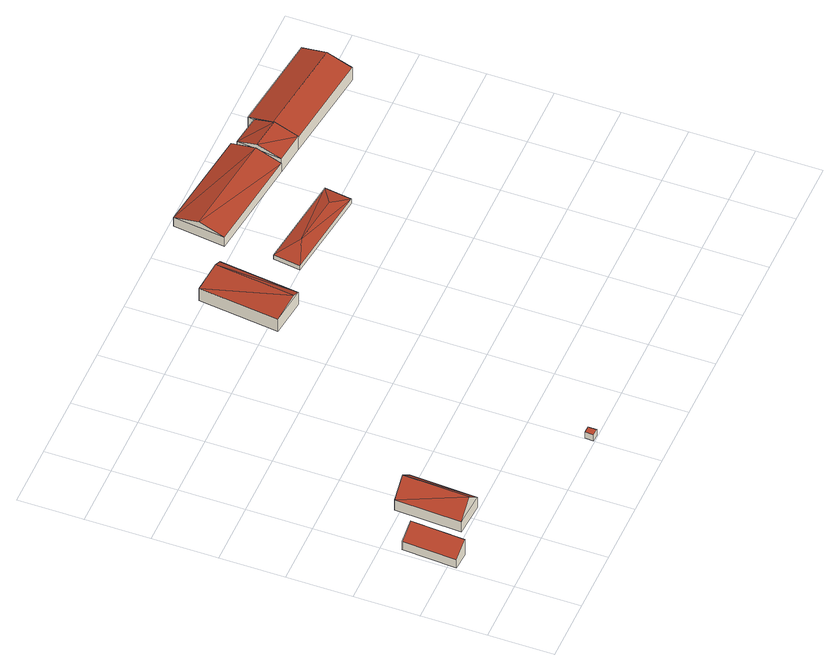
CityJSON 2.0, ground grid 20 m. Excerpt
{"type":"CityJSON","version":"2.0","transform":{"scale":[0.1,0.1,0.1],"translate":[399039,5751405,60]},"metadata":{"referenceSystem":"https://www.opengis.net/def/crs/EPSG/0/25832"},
"CityObjects":{
"building1":{"type":"Building","attributes":{"Gemeindeschluessel":"05515000","Geometrietyp2DReferenz":"3000","function":"31001_2460","roofType":"2100","measuredHeight":6.21},"geometry":[{"type":"Solid","lod":"2","boundaries":[[[[0,1,2,3]],[[4,5,1,0]],[[6,7,5,4]],[[3,2,7,6]],[[4,0,3,6]],[[1,5,7,2]]]],"semantics":{"surfaces":[{"type":"WallSurface"},{"type":"RoofSurface"},{"type":"GroundSurface"}],"values":[[0,0,0,0,1,2]]}}]},
"building2":{"type":"Building","attributes":{"Gemeindeschluessel":"05515000","Geometrietyp2DReferenz":"3000","function":"31001_1000","roofType":"3100","measuredHeight":9.11},"address":[{"country":"Germany","locality":"Münster","thoroughfareNumber":"88","thoroughfareName":"Niederort"}],"geometry":[{"type":"Solid","lod":"2","boundaries":[[[[8,9,10,11]],[[12,13,9,8]],[[14,15,13,12]],[[11,10,15,14]],[[8,16,12]],[[14,17,11]],[[17,16,8]],[[8,11,17]],[[14,12,16]],[[16,17,14]],[[9,13,15,10]]]],"semantics":{"surfaces":[{"type":"WallSurface"},{"type":"RoofSurface"},{"type":"GroundSurface"}],"values":[[0,0,0,0,0,0,1,1,1,1,2]]}}]},
"building3":{"type":"Building","attributes":{"Gemeindeschluessel":"05515000","Geometrietyp2DReferenz":"3000","function":"31001_2500","roofType":"1000","measuredHeight":2.41},"address":[{"country":"Germany","locality":"Münster","thoroughfareNumber":"88a","thoroughfareName":"Niederort"}],"geometry":[{"type":"Solid","lod":"2","boundaries":[[[[18,19,20,21]],[[22,23,19,18]],[[24,25,23,22]],[[21,20,25,24]],[[22,18,21,24]],[[19,23,25,20]]]],"semantics":{"surfaces":[{"type":"WallSurface"},{"type":"RoofSurface"},{"type":"GroundSurface"}],"values":[[0,0,0,0,1,2]]}}]},
"building4":{"type":"Building","attributes":{"Gemeindeschluessel":"05515000","Geometrietyp2DReferenz":"3000","function":"31001_2700","roofType":"3100","measuredHeight":5.87},"geometry":[{"type":"Solid","lod":"2","boundaries":[[[[26,27,28,29]],[[30,31,27,26]],[[32,33,31,30]],[[29,28,33,32]],[[26,34,30]],[[32,35,29]],[[26,29,35]],[[35,34,26]],[[34,35,32]],[[32,30,34]],[[27,31,33,28]]]],"semantics":{"surfaces":[{"type":"WallSurface"},{"type":"RoofSurface"},{"type":"GroundSurface"}],"values":[[0,0,0,0,0,0,1,1,1,1,2]]}}]},
"building5":{"type":"Building","attributes":{"Gemeindeschluessel":"05515000","Geometrietyp2DReferenz":"3000","function":"51003_1201","roofType":"3200","measuredHeight":2.51},"geometry":[{"type":"Solid","lod":"2","boundaries":[[[[36,37,38,39]],[[40,41,37,36]],[[42,43,41,40]],[[39,38,43,42]],[[36,44,40]],[[42,45,39]],[[45,44,36]],[[36,39,45]],[[40,44,45]],[[45,42,40]],[[37,41,43,38]]]],"semantics":{"surfaces":[{"type":"WallSurface"},{"type":"RoofSurface"},{"type":"GroundSurface"}],"values":[[0,0,0,0,1,1,1,1,1,1,2]]}}]},
"building6":{"type":"Building","attributes":{"Gemeindeschluessel":"05515000","Geometrietyp2DReferenz":"3000","function":"31001_2700"},"children":["building6-1","building6-2","building6-3"]},
"building6-1":{"type":"BuildingPart","attributes":{"roofType":"3100","measuredHeight":5.55},"parents":["building6"],"geometry":[{"type":"Solid","lod":"2","boundaries":[[[[46,47,48,49]],[[50,51,52,53]],[[49,48,51,50]],[[50,54,49]],[[55,56,57,46,49]],[[49,54,55]],[[53,58,55,54]],[[54,50,53]],[[47,59,52,51,48]],[[47,46,60,59]],[[59,60,53,52]],[[57,60,46]],[[57,56,58,53,60]],[[55,58,56]]]],"semantics":{"surfaces":[{"type":"WallSurface"},{"type":"RoofSurface"},{"type":"GroundSurface"},{"type":"ClosureSurface"}],"values":[[0,0,0,0,1,1,1,1,2,0,3,0,3,3]]}}]},
"building6-2":{"type":"BuildingPart","attributes":{"roofType":"3100","measuredHeight":7.01},"parents":["building6"],"geometry":[{"type":"Solid","lod":"2","boundaries":[[[[61,62,63,64]],[[65,66,62,61]],[[67,68,66,65]],[[61,69,65]],[[64,70,69,61]],[[65,69,70,71,72,67]],[[62,66,68,73,63]],[[73,74,64,63]],[[68,67,74,73]],[[75,71,70,64,74]],[[72,75,74,67]],[[71,75,72]]]],"semantics":{"surfaces":[{"type":"WallSurface"},{"type":"RoofSurface"},{"type":"GroundSurface"},{"type":"ClosureSurface"}],"values":[[0,0,0,0,1,1,2,0,3,0,3,3]]}}]},
"building6-3":{"type":"BuildingPart","attributes":{"roofType":"3100","measuredHeight":7.03},"parents":["building6"],"geometry":[{"type":"Solid","lod":"2","boundaries":[[[[75,74,73,59,60,57,76]],[[77,53,52,68,67,78]],[[79,71,75,76]],[[76,80,79]],[[78,79,80]],[[80,77,78]],[[73,68,52,59]],[[72,78,67]],[[73,74,67,68]],[[74,75,72,67]],[[56,76,57]],[[53,77,58]],[[52,53,60,59]],[[53,58,56,57,60]],[[71,79,78,72]],[[71,72,75]],[[76,56,55,58,77,80]],[[58,55,56]]]],"semantics":{"surfaces":[{"type":"WallSurface"},{"type":"RoofSurface"},{"type":"GroundSurface"},{"type":"ClosureSurface"}],"values":[[0,0,1,1,1,1,2,0,3,3,0,0,3,3,0,3,0,3]]}}]}
},
"vertices":[
[75,339,63],[75,339,1],[19,342,1],[19,342,33],[64,173,63],[64,173,1],[9,177,33],[9,177,1],
[150,417,44],[150,417,4],[139,214,4],[139,214,44],[254,412,44],[254,412,4],[243,207,44],[243,207,4],[202,414,95],[191,210,95],
[599,4,29],[599,4,5],[621,3,5],[621,3,29],[600,31,29],[600,31,5],[622,30,29],[622,30,5],
[777,953,59],[777,953,11],[807,1199,11],[807,1199,59],[660,967,59],[660,967,11],[691,1214,59],[691,1214,11],[752,956,70],[783,1202,70],
[1204,1044,29],[1204,1044,12],[913,1081,12],[913,1081,29],[1192,961,29],[1192,961,12],[901,998,29],[901,998,12],[1150,1009,37],[992,1029,37],
[1254,1344,44],[1254,1344,9],[931,1386,9],[931,1386,44],[911,1227,44],[911,1227,9],[1234,1186,9],[1234,1186,44],[921,1306,65],[1244,1265,65],[1246,1280,61],[1252,1325,49],[1242,1250,61],[1252,1325,9],[1252,1325,44],
[1655,1294,58],[1655,1294,9],[1352,1332,9],[1352,1332,58],[1635,1135,58],[1635,1135,9],[1332,1174,58],[1332,1174,9],[1645,1214,79],[1342,1253,79],[1342,1252,79],[1333,1184,61],[1349,1312,9],[1349,1312,58],[1349,1312,61],
[1252,1325,61],[1234,1186,61],[1332,1174,61],[1342,1250,80],[1244,1263,80]
]}
